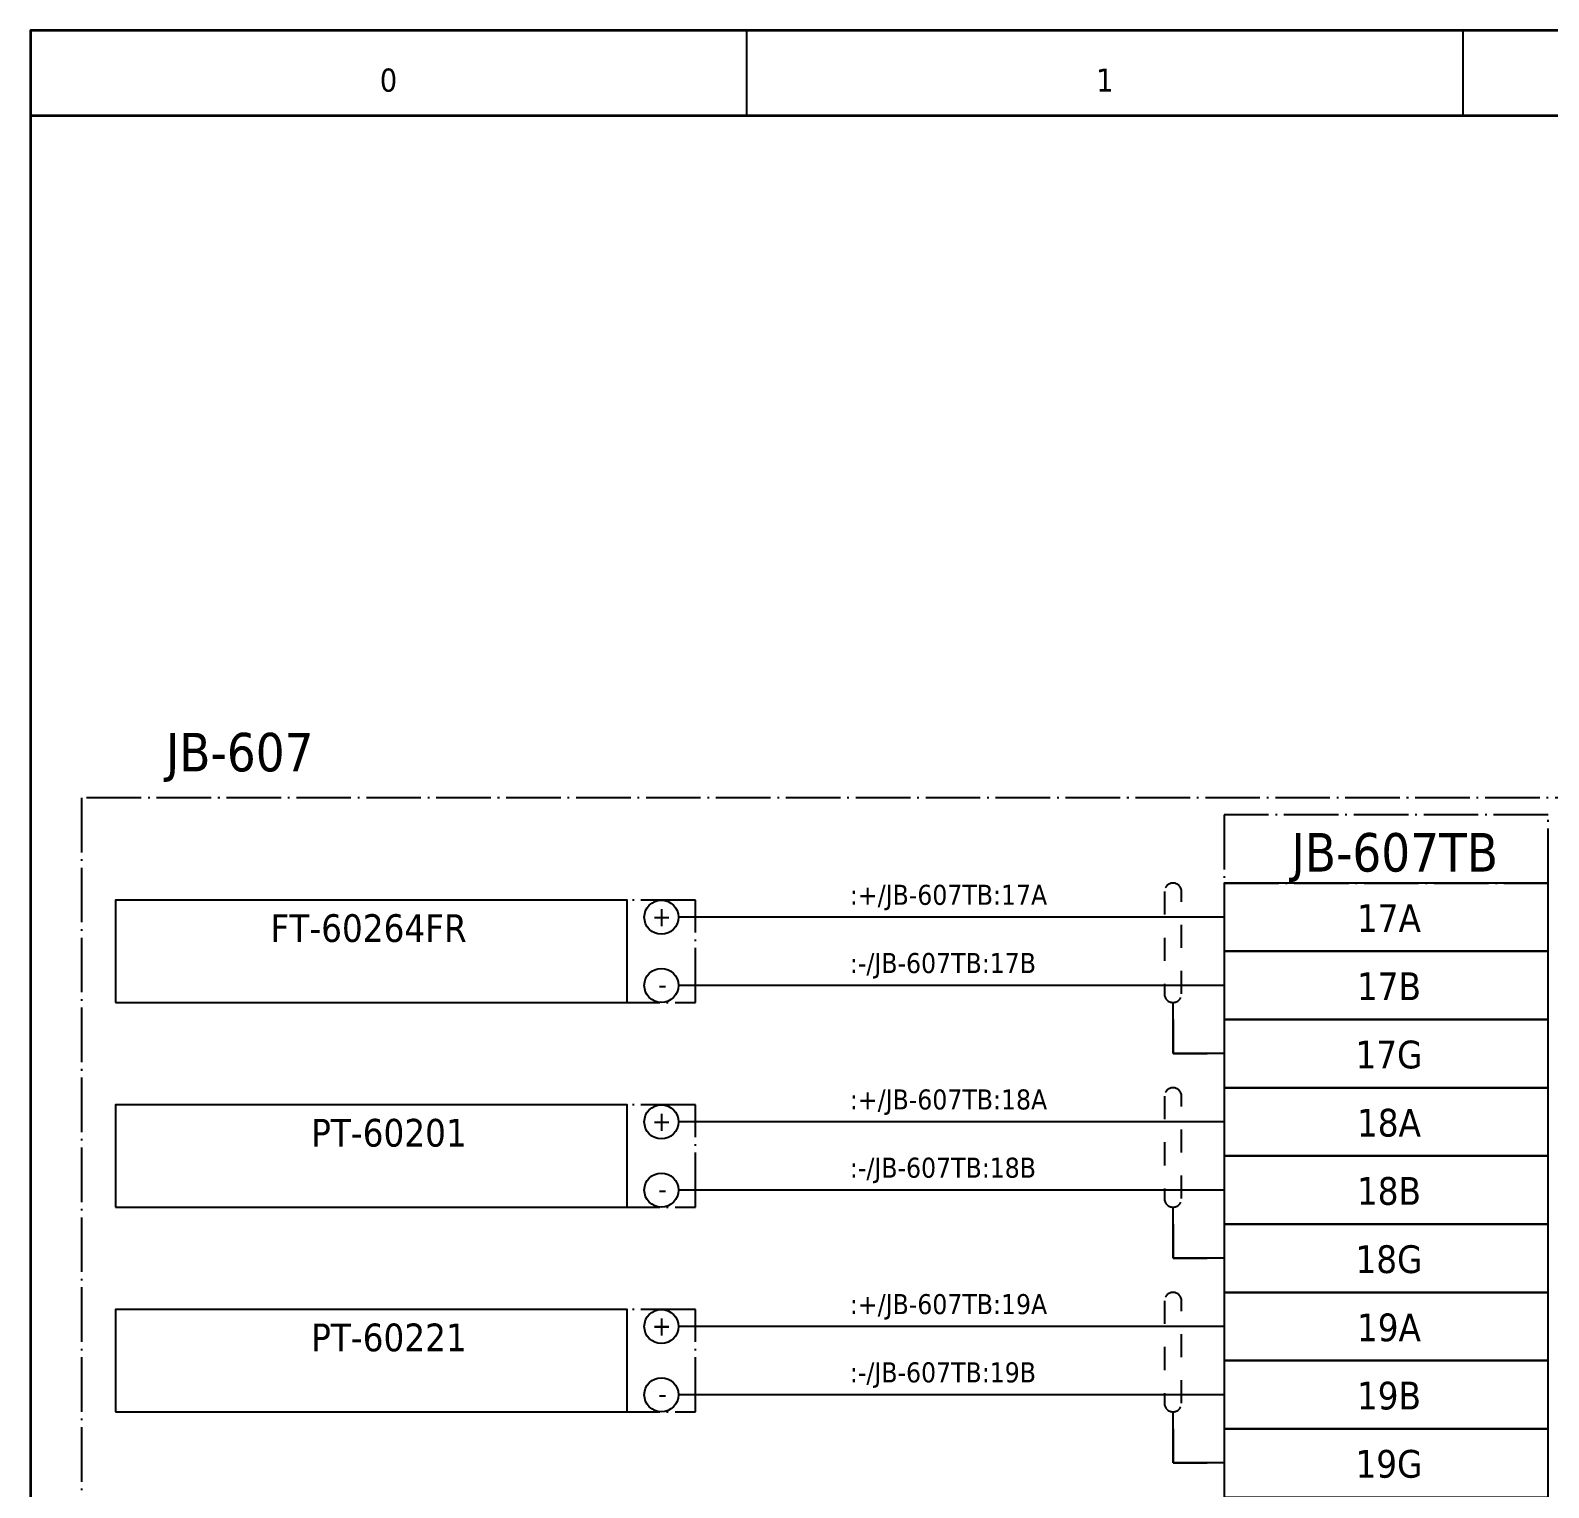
# Model space of a CAD drawing. Header units: millimetres. Extents: x 0 to 1792788, y -13 to 262234.
# Drawn here: x 0 to 89, y 211.6 to 297 of the extents above; entities that cross this region are included whole.
import ezdxf
from ezdxf.enums import TextEntityAlignment as Align

# ---------------------------------------------------------------- set-up
doc = ezdxf.new("R2010")
doc.units = ezdxf.units.MM
doc.linetypes.add('EPL_DASH', pattern=[1, 0.5, -0.5])
doc.linetypes.add('EPL_DASHDOT', pattern=[1, 0.8, -0.1, 0, -0.1])
for name, color, linetype, lineweight in [('EPLAN108', 5, 'Continuous', 35), ('EPLAN201', 7, 'Continuous', 35), ('EPLAN300', 5, 'Continuous', 25), ('EPLAN302', 5, 'Continuous', 25), ('EPLAN305', 5, 'Continuous', 25), ('EPLAN307', 134, 'EPL_DASHDOT', 25), ('EPLAN311', 7, 'Continuous', 25), ('EPLAN314', 5, 'EPL_DASH', 25), ('EPLAN400', 5, 'Continuous', 35), ('EPLAN405', 7, 'Continuous', 25), ('EPLAN421', 5, 'Continuous', 35), ('EPLAN433', 251, 'Continuous', 35), ('EPLAN440', 73, 'Continuous', 35), ('EPLAN451', 7, 'Continuous', 35), ('EPLAN452', 7, 'Continuous', 35), ('EPLAN453', 7, 'Continuous', 35), ('EPLAN500', 7, 'Continuous', 35), ('EPLAN501', 7, 'Continuous', 35), ('EPLAN502', 7, 'Continuous', 35), ('EPLAN503', 7, 'Continuous', 35), ('EPLAN504', 7, 'Continuous', 35), ('EPLAN546', 1, 'Continuous', 25)]:
    doc.layers.add(name, color=color, linetype=linetype, lineweight=lineweight)
doc.styles.add('Tahoma', font='')
doc.styles.get('Tahoma').set_extended_font_data('Tahoma')

# ---------------------------------------------------------------- blocks, each defined once
blk = doc.blocks.new('EPLFRAME')
at = {"layer": 'EPLAN201', "linetype": 'Continuous', "lineweight": 25, "ltscale": 4}
for p, q in [((42, 297), (42, 292)), ((84, 297), (84, 292))]:
    blk.add_line(p, q, dxfattribs=at)
at = {"layer": 'EPLAN201', "linetype": 'Continuous', "lineweight": 35, "ltscale": 4}
blk.add_line((0, 292), (420, 292), dxfattribs=at)
blk.add_lwpolyline([(0, 0), (420, 0), (420, 297), (0, 297)], close=True, dxfattribs=at)
at = {"layer": 'EPLAN451', "color": 7, "style": 'Tahoma'}
for tag, p, height in [('14_10014', (101, 12), 2.257), ('14_10015', (185, 12), 2.257), ('14_10011', (101, 5), 2.257), ('14_10013', (332, 5), 1.625), ('14_10151', (73, 1), 1.625), ('14_10300', (415, 1), 1.625)]:
    blk.add_attdef(tag, p, '', height=height, dxfattribs=at)
blk.add_attdef('4_25020', text='', height=1.625, dxfattribs=at).set_placement((413, 1), align=Align.RIGHT)
at = {"layer": 'EPLAN452', "color": 7, "style": 'Tahoma'}
for tag, p, height in [('4_11041', (1, 17), 2.257), ('4_11071[1]', (1, 13), 1.625), ('4_11074[1]', (21, 13), 1.625), ('4_11070[1]', (41, 13), 1.625), ('4_11024', (73, 13), 1.625), ('4_11011', (231, 12), 2.257), ('4_11030', (301, 12), 2.257), ('4_20132_1001', (374, 13), 1.625), ('4_11071[2]', (1, 9), 1.625), ('4_11074[2]', (21, 9), 1.625), ('4_11070[2]', (41, 9), 1.625), ('4_11022', (73, 9), 1.625), ('4_20134_1001', (374, 9), 1.625), ('4_11071[3]', (1, 5), 1.625), ('4_11074[3]', (21, 5), 1.625), ('4_11070[3]', (41, 5), 1.625), ('4_11080', (73, 5), 1.625), ('4_11059', (301, 5), 1.625)]:
    blk.add_attdef(tag, p, '', height=height, dxfattribs=at)
for tag, height, p in [('4_11040', 2.257, (419, 17)), ('4_11000', 1.625, (419, 5)), ('4_11085', 1.625, (141, 1)), ('4_11086', 1.625, (183, 1))]:
    blk.add_attdef(tag, text='', height=height, dxfattribs=at).set_placement(p, align=Align.RIGHT)
at = {"layer": 'EPLAN453', "color": 7, "style": 'Tahoma'}
for tag, p in [('53_19005_1', (21, 293)), ('53_19005', (63, 293)), ('53_19005_8', (105, 293)), ('53_19005_6', (147, 293)), ('53_19005_7', (189, 293)), ('53_19005_9', (231, 293)), ('53_19005_3', (273, 293)), ('53_19005_2', (315, 293)), ('53_19005_4', (357, 293)), ('53_19005_5', (399, 293))]:
    blk.add_attdef(tag, text='', height=1.355, dxfattribs=at).set_placement(p, align=Align.BOTTOM_CENTER)
blk = doc.blocks.new('EPLSYM_LibrarySPECIAL_en_US_Symbol427_Variant5_Placement1')
at = {"layer": 'EPLAN421', "color": 5, "style": 'Tahoma'}
for tag, p in [('17_20029[1]', (-0.9525, 3.335)), ('17_20029[2]', (20.0025, 3.335))]:
    blk.add_attdef(tag, text='', height=1.1739, dxfattribs=at).set_placement(p, align=Align.BOTTOM_RIGHT)
at = {"layer": 'EPLAN433', "color": 251, "style": 'Tahoma'}
blk.add_attdef('17_20406_1', text='', height=1.6254, dxfattribs=at).set_placement((0.9525, 1.5875), align=Align.BOTTOM_RIGHT)
blk.add_attdef('17_20406', text='', height=1.6254, dxfattribs=at).set_placement((0.9525, 1.5875), align=Align.BOTTOM_LEFT)
blk = doc.blocks.new('EPLSYM_LibrarySPECIAL_en_US_Symbol427_Variant5_Placement1_1')
at = {"layer": 'EPLAN421', "color": 5, "style": 'Tahoma'}
for tag, p in [('17_20029[1]', (-0.9525, 3.335)), ('17_20029[2]', (20.0025, 3.335))]:
    blk.add_attdef(tag, text='', height=1.1739, dxfattribs=at).set_placement(p, align=Align.BOTTOM_RIGHT)
at = {"layer": 'EPLAN433', "color": 251, "style": 'Tahoma'}
blk.add_attdef('17_20406_1', text='', height=1.6254, dxfattribs=at).set_placement((0.9525, 1.5875), align=Align.BOTTOM_RIGHT)
blk.add_attdef('17_20406', text='', height=1.6254, dxfattribs=at).set_placement((0.9525, 1.5875), align=Align.BOTTOM_LEFT)
blk = doc.blocks.new('EPLSYM_LibrarySPECIAL_en_US_Symbol427_Variant5_Placement1_2')
at = {"layer": 'EPLAN421', "color": 5, "style": 'Tahoma'}
for tag, p in [('17_20029[1]', (-0.9525, 3.335)), ('17_20029[2]', (20.0025, 3.335))]:
    blk.add_attdef(tag, text='', height=1.1739, dxfattribs=at).set_placement(p, align=Align.BOTTOM_RIGHT)
at = {"layer": 'EPLAN433', "color": 251, "style": 'Tahoma'}
blk.add_attdef('17_20406_1', text='', height=1.6254, dxfattribs=at).set_placement((0.9525, 1.5875), align=Align.BOTTOM_RIGHT)
blk.add_attdef('17_20406', text='', height=1.6254, dxfattribs=at).set_placement((0.9525, 1.5875), align=Align.BOTTOM_LEFT)
blk = doc.blocks.new('EPLSYM_LibrarySPECIAL_en_US_Symbol427_Variant5_Placement1_3')
at = {"layer": 'EPLAN421', "color": 5, "style": 'Tahoma'}
for tag, p in [('17_20029[1]', (-0.9525, 3.335)), ('17_20029[2]', (20.0025, 3.335))]:
    blk.add_attdef(tag, text='', height=1.1739, dxfattribs=at).set_placement(p, align=Align.BOTTOM_RIGHT)
at = {"layer": 'EPLAN433', "color": 251, "style": 'Tahoma'}
blk.add_attdef('17_20406_1', text='', height=1.6254, dxfattribs=at).set_placement((0.9525, 1.5875), align=Align.BOTTOM_RIGHT)
blk.add_attdef('17_20406', text='', height=1.6254, dxfattribs=at).set_placement((0.9525, 1.5875), align=Align.BOTTOM_LEFT)
blk = doc.blocks.new('EPLSYM_LibrarySPECIAL_en_US_Symbol427_Variant5_Placement1_10')
at = {"layer": 'EPLAN421', "color": 5, "style": 'Tahoma'}
for tag, p in [('17_20029[1]', (-0.9525, 3.335)), ('17_20029[2]', (20.0025, 3.335))]:
    blk.add_attdef(tag, text='', height=1.1739, dxfattribs=at).set_placement(p, align=Align.BOTTOM_RIGHT)
at = {"layer": 'EPLAN433', "color": 251, "style": 'Tahoma'}
blk.add_attdef('17_20406_1', text='', height=1.6254, dxfattribs=at).set_placement((0.9525, 1.5875), align=Align.BOTTOM_RIGHT)
blk.add_attdef('17_20406', text='', height=1.6254, dxfattribs=at).set_placement((0.9525, 1.5875), align=Align.BOTTOM_LEFT)
blk = doc.blocks.new('EPLSYM_LibrarySPECIAL_en_US_Symbol427_Variant5_Placement1_11')
at = {"layer": 'EPLAN421', "color": 5, "style": 'Tahoma'}
for tag, p in [('17_20029[1]', (-0.9525, 3.335)), ('17_20029[2]', (20.0025, 3.335))]:
    blk.add_attdef(tag, text='', height=1.1739, dxfattribs=at).set_placement(p, align=Align.BOTTOM_RIGHT)
at = {"layer": 'EPLAN433', "color": 251, "style": 'Tahoma'}
blk.add_attdef('17_20406_1', text='', height=1.6254, dxfattribs=at).set_placement((0.9525, 1.5875), align=Align.BOTTOM_RIGHT)
blk.add_attdef('17_20406', text='', height=1.6254, dxfattribs=at).set_placement((0.9525, 1.5875), align=Align.BOTTOM_LEFT)
blk = doc.blocks.new('EPLSYM_LibrarySPECIAL_Symbol2_Variant0_Placement1')
at = {"layer": 'EPLAN307', "lineweight": 25, "ltscale": 4}
blk.add_lwpolyline([(0, -6), (34, -6), (34, 0), (0, 0)], close=True, dxfattribs=at)
at = {"layer": 'EPLAN400', "color": 5, "style": 'Tahoma'}
blk.add_attdef('88_20010', text='', height=2.2575, dxfattribs=at).set_placement((-1.5, -0.9515), align=Align.TOP_RIGHT)
at = {"layer": 'EPLAN500', "color": 7, "style": 'Tahoma'}
blk.add_attdef('88_20027', text='', height=1.6254, dxfattribs=at).set_placement((-1.5, -4.57508), align=Align.TOP_RIGHT)
at = {"layer": 'EPLAN501', "color": 7, "style": 'Tahoma'}
blk.add_attdef('88_20011', text='', height=1.6254, dxfattribs=at).set_placement((-1.5, -9.97508), align=Align.TOP_RIGHT)
at = {"layer": 'EPLAN502', "color": 7, "style": 'Tahoma'}
blk.add_attdef('88_20025', text='', height=1.6254, dxfattribs=at).set_placement((-1.5, -12.67508), align=Align.TOP_RIGHT)
at = {"layer": 'EPLAN503', "color": 7, "style": 'Tahoma'}
blk.add_attdef('88_20024', text='', height=1.6254, dxfattribs=at).set_placement((-1.5, -15.37508), align=Align.TOP_RIGHT)
at = {"layer": 'EPLAN504', "color": 7, "style": 'Tahoma'}
blk.add_attdef('88_20901[1]', text='', height=1.6254, dxfattribs=at).set_placement((-1.5, -7.27508), align=Align.TOP_RIGHT)
blk = doc.blocks.new('EPLSYM_LibrarySPECIAL_Symbol0_Variant0_Placement1')
at = {"layer": 'EPLAN305', "lineweight": 25, "ltscale": 4}
blk.add_lwpolyline([(0, -6), (30, -6), (30, 0), (0, 0)], close=True, dxfattribs=at)
at = {"layer": 'EPLAN400', "color": 5, "style": 'Tahoma'}
blk.add_attdef('17_20010', text='', height=2.2575, dxfattribs=at).set_placement((-1.5, -0.9515), align=Align.TOP_RIGHT)
at = {"layer": 'EPLAN440', "color": 73, "style": 'Tahoma'}
blk.add_attdef('17_20300', text='', height=1.6254, dxfattribs=at).set_placement((-1.5, -4.57508), align=Align.TOP_RIGHT)
at = {"layer": 'EPLAN500', "color": 7, "style": 'Tahoma'}
blk.add_attdef('17_20027', text='', height=1.6254, dxfattribs=at).set_placement((-1.5, -7.27508), align=Align.TOP_RIGHT)
at = {"layer": 'EPLAN501', "color": 7, "style": 'Tahoma'}
blk.add_attdef('17_20011', text='', height=1.6254, dxfattribs=at).set_placement((-1.5, -12.67508), align=Align.TOP_RIGHT)
at = {"layer": 'EPLAN502', "color": 7, "style": 'Tahoma'}
blk.add_attdef('17_20025', text='', height=1.6254, dxfattribs=at).set_placement((-1.5, -15.37508), align=Align.TOP_RIGHT)
at = {"layer": 'EPLAN503', "color": 7, "style": 'Tahoma'}
blk.add_attdef('17_20024', text='', height=1.6254, dxfattribs=at).set_placement((-1.5, -18.07508), align=Align.TOP_RIGHT)
at = {"layer": 'EPLAN504', "color": 7, "style": 'Tahoma'}
blk.add_attdef('17_20901[1]', text='', height=1.6254, dxfattribs=at).set_placement((-1.5, -9.97508), align=Align.TOP_RIGHT)
blk = doc.blocks.new('EPLSYM_LibrarySPECIAL_Symbol17_Variant3_Placement1')
at = {"layer": 'EPLAN302', "lineweight": 25, "ltscale": 4}
blk.add_line((4, 0), (1, 0), dxfattribs=at)
blk.add_circle((0, 0), 1, dxfattribs=at)
at = {"layer": 'EPLAN421', "color": 5, "style": 'Tahoma'}
blk.add_attdef('17_20039', text='', height=1.174, dxfattribs=at).set_placement((3, 1), align=Align.BOTTOM_RIGHT)
blk = doc.blocks.new('EPLSYM_LibrarySPECIAL_Symbol2_Variant0_Placement1_1')
at = {"layer": 'EPLAN307', "lineweight": 25, "ltscale": 4}
blk.add_lwpolyline([(0, -6), (34, -6), (34, 0), (0, 0)], close=True, dxfattribs=at)
at = {"layer": 'EPLAN400', "color": 5, "style": 'Tahoma'}
blk.add_attdef('88_20010', text='', height=2.2575, dxfattribs=at).set_placement((-1.5, -0.9515), align=Align.TOP_RIGHT)
at = {"layer": 'EPLAN500', "color": 7, "style": 'Tahoma'}
blk.add_attdef('88_20027', text='', height=1.6254, dxfattribs=at).set_placement((-1.5, -4.57508), align=Align.TOP_RIGHT)
at = {"layer": 'EPLAN501', "color": 7, "style": 'Tahoma'}
blk.add_attdef('88_20011', text='', height=1.6254, dxfattribs=at).set_placement((-1.5, -9.97508), align=Align.TOP_RIGHT)
at = {"layer": 'EPLAN502', "color": 7, "style": 'Tahoma'}
blk.add_attdef('88_20025', text='', height=1.6254, dxfattribs=at).set_placement((-1.5, -12.67508), align=Align.TOP_RIGHT)
at = {"layer": 'EPLAN503', "color": 7, "style": 'Tahoma'}
blk.add_attdef('88_20024', text='', height=1.6254, dxfattribs=at).set_placement((-1.5, -15.37508), align=Align.TOP_RIGHT)
at = {"layer": 'EPLAN504', "color": 7, "style": 'Tahoma'}
blk.add_attdef('88_20901[1]', text='', height=1.6254, dxfattribs=at).set_placement((-1.5, -7.27508), align=Align.TOP_RIGHT)
blk = doc.blocks.new('EPLSYM_LibrarySPECIAL_Symbol0_Variant0_Placement1_1')
at = {"layer": 'EPLAN305', "lineweight": 25, "ltscale": 4}
blk.add_lwpolyline([(0, -6), (30, -6), (30, 0), (0, 0)], close=True, dxfattribs=at)
at = {"layer": 'EPLAN400', "color": 5, "style": 'Tahoma'}
blk.add_attdef('17_20010', text='', height=2.2575, dxfattribs=at).set_placement((-1.5, -0.9515), align=Align.TOP_RIGHT)
at = {"layer": 'EPLAN440', "color": 73, "style": 'Tahoma'}
blk.add_attdef('17_20300', text='', height=1.6254, dxfattribs=at).set_placement((-1.5, -4.57508), align=Align.TOP_RIGHT)
at = {"layer": 'EPLAN500', "color": 7, "style": 'Tahoma'}
blk.add_attdef('17_20027', text='', height=1.6254, dxfattribs=at).set_placement((-1.5, -7.27508), align=Align.TOP_RIGHT)
at = {"layer": 'EPLAN501', "color": 7, "style": 'Tahoma'}
blk.add_attdef('17_20011', text='', height=1.6254, dxfattribs=at).set_placement((-1.5, -12.67508), align=Align.TOP_RIGHT)
at = {"layer": 'EPLAN502', "color": 7, "style": 'Tahoma'}
blk.add_attdef('17_20025', text='', height=1.6254, dxfattribs=at).set_placement((-1.5, -15.37508), align=Align.TOP_RIGHT)
at = {"layer": 'EPLAN503', "color": 7, "style": 'Tahoma'}
blk.add_attdef('17_20024', text='', height=1.6254, dxfattribs=at).set_placement((-1.5, -18.07508), align=Align.TOP_RIGHT)
at = {"layer": 'EPLAN504', "color": 7, "style": 'Tahoma'}
blk.add_attdef('17_20901[1]', text='', height=1.6254, dxfattribs=at).set_placement((-1.5, -9.97508), align=Align.TOP_RIGHT)
blk = doc.blocks.new('EPLSYM_LibrarySPECIAL_Symbol2_Variant0_Placement1_2')
at = {"layer": 'EPLAN307', "lineweight": 25, "ltscale": 4}
blk.add_lwpolyline([(0, -6), (34, -6), (34, 0), (0, 0)], close=True, dxfattribs=at)
at = {"layer": 'EPLAN400', "color": 5, "style": 'Tahoma'}
blk.add_attdef('88_20010', text='', height=2.2575, dxfattribs=at).set_placement((-1.5, -0.9515), align=Align.TOP_RIGHT)
at = {"layer": 'EPLAN500', "color": 7, "style": 'Tahoma'}
blk.add_attdef('88_20027', text='', height=1.6254, dxfattribs=at).set_placement((-1.5, -4.57508), align=Align.TOP_RIGHT)
at = {"layer": 'EPLAN501', "color": 7, "style": 'Tahoma'}
blk.add_attdef('88_20011', text='', height=1.6254, dxfattribs=at).set_placement((-1.5, -9.97508), align=Align.TOP_RIGHT)
at = {"layer": 'EPLAN502', "color": 7, "style": 'Tahoma'}
blk.add_attdef('88_20025', text='', height=1.6254, dxfattribs=at).set_placement((-1.5, -12.67508), align=Align.TOP_RIGHT)
at = {"layer": 'EPLAN503', "color": 7, "style": 'Tahoma'}
blk.add_attdef('88_20024', text='', height=1.6254, dxfattribs=at).set_placement((-1.5, -15.37508), align=Align.TOP_RIGHT)
at = {"layer": 'EPLAN504', "color": 7, "style": 'Tahoma'}
blk.add_attdef('88_20901[1]', text='', height=1.6254, dxfattribs=at).set_placement((-1.5, -7.27508), align=Align.TOP_RIGHT)
blk = doc.blocks.new('EPLSYM_LibrarySPECIAL_Symbol0_Variant0_Placement1_2')
at = {"layer": 'EPLAN305', "lineweight": 25, "ltscale": 4}
blk.add_lwpolyline([(0, -6), (30, -6), (30, 0), (0, 0)], close=True, dxfattribs=at)
at = {"layer": 'EPLAN400', "color": 5, "style": 'Tahoma'}
blk.add_attdef('17_20010', text='', height=2.2575, dxfattribs=at).set_placement((-1.5, -0.9515), align=Align.TOP_RIGHT)
at = {"layer": 'EPLAN440', "color": 73, "style": 'Tahoma'}
blk.add_attdef('17_20300', text='', height=1.6254, dxfattribs=at).set_placement((-1.5, -4.57508), align=Align.TOP_RIGHT)
at = {"layer": 'EPLAN500', "color": 7, "style": 'Tahoma'}
blk.add_attdef('17_20027', text='', height=1.6254, dxfattribs=at).set_placement((-1.5, -7.27508), align=Align.TOP_RIGHT)
at = {"layer": 'EPLAN501', "color": 7, "style": 'Tahoma'}
blk.add_attdef('17_20011', text='', height=1.6254, dxfattribs=at).set_placement((-1.5, -12.67508), align=Align.TOP_RIGHT)
at = {"layer": 'EPLAN502', "color": 7, "style": 'Tahoma'}
blk.add_attdef('17_20025', text='', height=1.6254, dxfattribs=at).set_placement((-1.5, -15.37508), align=Align.TOP_RIGHT)
at = {"layer": 'EPLAN503', "color": 7, "style": 'Tahoma'}
blk.add_attdef('17_20024', text='', height=1.6254, dxfattribs=at).set_placement((-1.5, -18.07508), align=Align.TOP_RIGHT)
at = {"layer": 'EPLAN504', "color": 7, "style": 'Tahoma'}
blk.add_attdef('17_20901[1]', text='', height=1.6254, dxfattribs=at).set_placement((-1.5, -9.97508), align=Align.TOP_RIGHT)
blk = doc.blocks.new('EPLSYM_LibrarySPECIAL_en_US_Symbol427_Variant5_Placement1_68')
at = {"layer": 'EPLAN421', "color": 5, "style": 'Tahoma'}
for tag, p in [('17_20029[1]', (-0.9525, 3.335)), ('17_20029[2]', (20.0025, 3.335))]:
    blk.add_attdef(tag, text='', height=1.1739, dxfattribs=at).set_placement(p, align=Align.BOTTOM_RIGHT)
at = {"layer": 'EPLAN433', "color": 251, "style": 'Tahoma'}
blk.add_attdef('17_20406_1', text='', height=1.6254, dxfattribs=at).set_placement((0.9525, 1.5875), align=Align.BOTTOM_RIGHT)
blk.add_attdef('17_20406', text='', height=1.6254, dxfattribs=at).set_placement((0.9525, 1.5875), align=Align.BOTTOM_LEFT)
blk = doc.blocks.new('EPLSYM_LibrarySPECIAL_en_US_Symbol427_Variant5_Placement1_69')
at = {"layer": 'EPLAN421', "color": 5, "style": 'Tahoma'}
for tag, p in [('17_20029[1]', (-0.9525, 3.335)), ('17_20029[2]', (20.0025, 3.335))]:
    blk.add_attdef(tag, text='', height=1.1739, dxfattribs=at).set_placement(p, align=Align.BOTTOM_RIGHT)
at = {"layer": 'EPLAN433', "color": 251, "style": 'Tahoma'}
blk.add_attdef('17_20406_1', text='', height=1.6254, dxfattribs=at).set_placement((0.9525, 1.5875), align=Align.BOTTOM_RIGHT)
blk.add_attdef('17_20406', text='', height=1.6254, dxfattribs=at).set_placement((0.9525, 1.5875), align=Align.BOTTOM_LEFT)
blk = doc.blocks.new('EPLSYM_LibrarySPECIAL_en_US_Symbol427_Variant5_Placement1_70')
at = {"layer": 'EPLAN421', "color": 5, "style": 'Tahoma'}
for tag, p in [('17_20029[1]', (-0.9525, 3.335)), ('17_20029[2]', (20.0025, 3.335))]:
    blk.add_attdef(tag, text='', height=1.1739, dxfattribs=at).set_placement(p, align=Align.BOTTOM_RIGHT)
at = {"layer": 'EPLAN433', "color": 251, "style": 'Tahoma'}
blk.add_attdef('17_20406_1', text='', height=1.6254, dxfattribs=at).set_placement((0.9525, 1.5875), align=Align.BOTTOM_RIGHT)
blk.add_attdef('17_20406', text='', height=1.6254, dxfattribs=at).set_placement((0.9525, 1.5875), align=Align.BOTTOM_LEFT)
blk = doc.blocks.new('EPLSYM_LibrarySPECIAL_Symbol5_Variant1_Placement1')
at = {"layer": 'EPLAN314', "ltscale": 2.7}
for p, q in [((-0.5, 6.5), (-0.5, 0.5)), ((0.5, 0.5), (0.5, 6.5))]:
    blk.add_line(p, q, dxfattribs=at)
for centre, start, end in [((0, 6.5), 0, 180), ((0, 0.5), 180, 0)]:
    blk.add_arc(centre, 0.5, start, end, dxfattribs=at)
blk = doc.blocks.new('EPLSYM_LibrarySPECIAL_Symbol5_Variant1_Placement1_1')
at = {"layer": 'EPLAN314', "ltscale": 2.7}
for p, q in [((-0.5, 6.5), (-0.5, 0.5)), ((0.5, 0.5), (0.5, 6.5))]:
    blk.add_line(p, q, dxfattribs=at)
for centre, start, end in [((0, 6.5), 0, 180), ((0, 0.5), 180, 0)]:
    blk.add_arc(centre, 0.5, start, end, dxfattribs=at)
blk = doc.blocks.new('EPLSYM_LibrarySPECIAL_Symbol5_Variant1_Placement1_2')
at = {"layer": 'EPLAN314', "ltscale": 2.7}
for p, q in [((-0.5, 6.5), (-0.5, 0.5)), ((0.5, 0.5), (0.5, 6.5))]:
    blk.add_line(p, q, dxfattribs=at)
for centre, start, end in [((0, 6.5), 0, 180), ((0, 0.5), 180, 0)]:
    blk.add_arc(centre, 0.5, start, end, dxfattribs=at)
blk = doc.blocks.new('EPLSYM_LibrarySPECIAL_Symbol308_Variant0_Placement0')
at = {"layer": 'EPLAN405', "color": 7, "style": 'Tahoma'}
for tag, p in [('17_31011', (1.5, 6.35)), ('17_31002', (1.5, 0.5))]:
    blk.add_attdef(tag, text='', height=1.174, dxfattribs=at).set_placement(p, align=Align.BOTTOM_LEFT)
for tag, p in [('17_31004', (1.5, 4.4)), ('17_31003', (1.5, 2.45))]:
    blk.add_attdef(tag, p, '', height=1.174, dxfattribs=at)
blk = doc.blocks.new('EPLSYM_LibrarySPECIAL_Symbol2_Variant0_Placement1_10')
at = {"layer": 'EPLAN307', "lineweight": 25, "ltscale": 4}
blk.add_lwpolyline([(0, -126), (106, -126), (106, 0), (0, 0)], close=True, dxfattribs=at)
at = {"layer": 'EPLAN400', "color": 5, "style": 'Tahoma'}
blk.add_attdef('88_20010', text='', height=2.2575, dxfattribs=at).set_placement((-1.5, -0.9515), align=Align.TOP_RIGHT)
at = {"layer": 'EPLAN500', "color": 7, "style": 'Tahoma'}
blk.add_attdef('88_20027', text='', height=1.6254, dxfattribs=at).set_placement((-1.5, -4.57508), align=Align.TOP_RIGHT)
at = {"layer": 'EPLAN501', "color": 7, "style": 'Tahoma'}
blk.add_attdef('88_20011', text='', height=1.6254, dxfattribs=at).set_placement((-1.5, -9.97508), align=Align.TOP_RIGHT)
at = {"layer": 'EPLAN502', "color": 7, "style": 'Tahoma'}
blk.add_attdef('88_20025', text='', height=1.6254, dxfattribs=at).set_placement((-1.5, -12.67508), align=Align.TOP_RIGHT)
at = {"layer": 'EPLAN503', "color": 7, "style": 'Tahoma'}
blk.add_attdef('88_20024', text='', height=1.6254, dxfattribs=at).set_placement((-1.5, -15.37508), align=Align.TOP_RIGHT)
at = {"layer": 'EPLAN504', "color": 7, "style": 'Tahoma'}
blk.add_attdef('88_20901[1]', text='', height=1.6254, dxfattribs=at).set_placement((-1.5, -7.27508), align=Align.TOP_RIGHT)

msp = doc.modelspace()

# ---------------------------------------------------------------- linework, layer by layer
at = {"layer": 'EPLAN300', "lineweight": 25, "ltscale": 4}
for points in [[(70, 243), (89, 243), (89, 247), (70, 247)], [(70, 239), (89, 239), (89, 243), (70, 243)], [(70, 235), (89, 235), (89, 239), (70, 239)], [(70, 231), (89, 231), (89, 235), (70, 235)], [(70, 227), (89, 227), (89, 231), (70, 231)], [(70, 223), (89, 223), (89, 227), (70, 227)], [(70, 219), (89, 219), (89, 223), (70, 223)], [(70, 215), (89, 215), (89, 219), (70, 219)], [(70, 211), (89, 211), (89, 215), (70, 215)]]:
    msp.add_lwpolyline(points, close=True, dxfattribs=at)
at = {"layer": 'EPLAN307', "lineweight": 25, "ltscale": 4}
msp.add_lwpolyline([(70, 247), (89, 247), (89, 251), (70, 251)], close=True, dxfattribs=at)
at = {"layer": 'EPLAN311', "ltscale": 4}
for p, q in [((70, 245), (39, 245)), ((70, 241), (39, 241)), ((70, 233), (39, 233)), ((70, 229), (39, 229)), ((70, 221), (39, 221)), ((70, 217), (39, 217))]:
    msp.add_line(p, q, dxfattribs=at)
at = {"layer": 'EPLAN311', "color": 1, "linetype": 'Continuous', "lineweight": 25, "ltscale": 4}
for p, q in [((67, 239), (67, 237)), ((67, 237), (69, 237)), ((67, 227), (67, 225)), ((67, 225), (69, 225)), ((67, 215), (67, 213)), ((67, 213), (69, 213))]:
    msp.add_line(p, q, dxfattribs=at)
at = {"layer": 'EPLAN546', "ltscale": 4}
for p, q in [((67, 237), (67, 240)), ((70, 237), (67, 237)), ((67, 225), (67, 228)), ((70, 225), (67, 225)), ((67, 213), (67, 216)), ((70, 213), (67, 213))]:
    msp.add_line(p, q, dxfattribs=at)

# ---------------------------------------------------------------- block references
ref = msp.add_blockref('EPLFRAME', (0, 0))
ref.add_attrib('53_19005', '1', dxfattribs={"layer": 'EPLAN453', "color": 7, "height": 1.355, "style": 'Tahoma'}).set_placement((63, 293), align=Align.BOTTOM_CENTER)
ref.add_attrib('53_19005_1', '0', dxfattribs={"layer": 'EPLAN453', "color": 7, "height": 1.355, "style": 'Tahoma'}).set_placement((21, 293), align=Align.BOTTOM_CENTER)
ref = msp.add_blockref('EPLSYM_LibrarySPECIAL_Symbol2_Variant0_Placement1_10', (3, 252))
ref.add_attrib('88_20010', 'JB-607', dxfattribs={"layer": 'EPLAN400', "color": 5, "height": 2.2575, "style": 'Tahoma'}).set_placement((16.605, 255.809), align=Align.TOP_RIGHT)
ref = msp.add_blockref('EPLSYM_LibrarySPECIAL_Symbol308_Variant0_Placement0', (48, 245))
ref.add_attrib('17_31011', ':+/JB-607TB:17A', dxfattribs={"layer": 'EPLAN405', "color": 7, "height": 1.1739, "style": 'Tahoma'}).set_placement((48.055, 245.374), align=Align.BOTTOM_LEFT)
for name, p in [('EPLSYM_LibrarySPECIAL_Symbol5_Variant1_Placement1', (67, 240)), ('EPLSYM_LibrarySPECIAL_Symbol2_Variant0_Placement1_1', (5, 246)), ('EPLSYM_LibrarySPECIAL_Symbol5_Variant1_Placement1_1', (67, 228)), ('EPLSYM_LibrarySPECIAL_Symbol2_Variant0_Placement1', (5, 234)), ('EPLSYM_LibrarySPECIAL_Symbol5_Variant1_Placement1_2', (67, 216)), ('EPLSYM_LibrarySPECIAL_Symbol2_Variant0_Placement1_2', (5, 222))]:
    msp.add_blockref(name, p)
ref = msp.add_blockref('EPLSYM_LibrarySPECIAL_Symbol0_Variant0_Placement1_1', (5, 246))
ref.add_attrib('17_20011', 'FT-60264FR', dxfattribs={"layer": 'EPLAN501', "color": 7, "height": 1.6254, "style": 'Tahoma'}).set_placement((25.586, 245.175), align=Align.TOP_RIGHT)
ref = msp.add_blockref('EPLSYM_LibrarySPECIAL_Symbol17_Variant3_Placement1', (37, 245))
ref.add_attrib('17_20039', '+', dxfattribs={"layer": 'EPLAN421', "color": 5, "height": 1.174, "style": 'Tahoma'}).set_placement((37.591, 244.117), align=Align.BOTTOM_RIGHT)
ref = msp.add_blockref('EPLSYM_LibrarySPECIAL_en_US_Symbol427_Variant5_Placement1_10', (70, 245))
ref.add_attrib('17_20011', '17A', dxfattribs={"layer": 'EPLAN501', "color": 7, "height": 1.6254, "style": 'Tahoma'}).set_placement((79.661, 243.65), align=Align.BOTTOM_CENTER)
ref = msp.add_blockref('EPLSYM_LibrarySPECIAL_Symbol308_Variant0_Placement0', (48, 241))
ref.add_attrib('17_31011', ':-/JB-607TB:17B', dxfattribs={"layer": 'EPLAN405', "color": 7, "height": 1.1739, "style": 'Tahoma'}).set_placement((48.055, 241.374), align=Align.BOTTOM_LEFT)
ref = msp.add_blockref('EPLSYM_LibrarySPECIAL_Symbol17_Variant3_Placement1', (37, 241))
ref.add_attrib('17_20039', '-', dxfattribs={"layer": 'EPLAN421', "color": 5, "height": 1.174, "style": 'Tahoma'}).set_placement((37.316, 240.132), align=Align.BOTTOM_RIGHT)
ref = msp.add_blockref('EPLSYM_LibrarySPECIAL_en_US_Symbol427_Variant5_Placement1_11', (70, 241))
ref.add_attrib('17_20011', '17B', dxfattribs={"layer": 'EPLAN501', "color": 7, "height": 1.6254, "style": 'Tahoma'}).set_placement((79.661, 239.65), align=Align.BOTTOM_CENTER)
ref = msp.add_blockref('EPLSYM_LibrarySPECIAL_en_US_Symbol427_Variant5_Placement1_68', (70, 237))
ref.add_attrib('17_20011', '17G', dxfattribs={"layer": 'EPLAN501', "color": 7, "height": 1.6254, "style": 'Tahoma'}).set_placement((79.661, 235.65), align=Align.BOTTOM_CENTER)
ref = msp.add_blockref('EPLSYM_LibrarySPECIAL_Symbol308_Variant0_Placement0', (48, 233))
ref.add_attrib('17_31011', ':+/JB-607TB:18A', dxfattribs={"layer": 'EPLAN405', "color": 7, "height": 1.1739, "style": 'Tahoma'}).set_placement((48.055, 233.374), align=Align.BOTTOM_LEFT)
ref = msp.add_blockref('EPLSYM_LibrarySPECIAL_Symbol0_Variant0_Placement1', (5, 234))
ref.add_attrib('17_20011', 'PT-60201', dxfattribs={"layer": 'EPLAN501', "color": 7, "height": 1.6254, "style": 'Tahoma'}).set_placement((25.586, 233.175), align=Align.TOP_RIGHT)
ref = msp.add_blockref('EPLSYM_LibrarySPECIAL_Symbol17_Variant3_Placement1', (37, 233))
ref.add_attrib('17_20039', '+', dxfattribs={"layer": 'EPLAN421', "color": 5, "height": 1.174, "style": 'Tahoma'}).set_placement((37.591, 232.117), align=Align.BOTTOM_RIGHT)
ref = msp.add_blockref('EPLSYM_LibrarySPECIAL_en_US_Symbol427_Variant5_Placement1', (70, 233))
ref.add_attrib('17_20011', '18A', dxfattribs={"layer": 'EPLAN501', "color": 7, "height": 1.6254, "style": 'Tahoma'}).set_placement((79.661, 231.65), align=Align.BOTTOM_CENTER)
ref = msp.add_blockref('EPLSYM_LibrarySPECIAL_Symbol308_Variant0_Placement0', (48, 229))
ref.add_attrib('17_31011', ':-/JB-607TB:18B', dxfattribs={"layer": 'EPLAN405', "color": 7, "height": 1.1739, "style": 'Tahoma'}).set_placement((48.055, 229.374), align=Align.BOTTOM_LEFT)
ref = msp.add_blockref('EPLSYM_LibrarySPECIAL_Symbol17_Variant3_Placement1', (37, 229))
ref.add_attrib('17_20039', '-', dxfattribs={"layer": 'EPLAN421', "color": 5, "height": 1.174, "style": 'Tahoma'}).set_placement((37.316, 228.132), align=Align.BOTTOM_RIGHT)
ref = msp.add_blockref('EPLSYM_LibrarySPECIAL_en_US_Symbol427_Variant5_Placement1_1', (70, 229))
ref.add_attrib('17_20011', '18B', dxfattribs={"layer": 'EPLAN501', "color": 7, "height": 1.6254, "style": 'Tahoma'}).set_placement((79.661, 227.65), align=Align.BOTTOM_CENTER)
ref = msp.add_blockref('EPLSYM_LibrarySPECIAL_en_US_Symbol427_Variant5_Placement1_69', (70, 225))
ref.add_attrib('17_20011', '18G', dxfattribs={"layer": 'EPLAN501', "color": 7, "height": 1.6254, "style": 'Tahoma'}).set_placement((79.661, 223.65), align=Align.BOTTOM_CENTER)
ref = msp.add_blockref('EPLSYM_LibrarySPECIAL_Symbol308_Variant0_Placement0', (48, 221))
ref.add_attrib('17_31011', ':+/JB-607TB:19A', dxfattribs={"layer": 'EPLAN405', "color": 7, "height": 1.1739, "style": 'Tahoma'}).set_placement((48.055, 221.374), align=Align.BOTTOM_LEFT)
ref = msp.add_blockref('EPLSYM_LibrarySPECIAL_Symbol0_Variant0_Placement1_2', (5, 222))
ref.add_attrib('17_20011', 'PT-60221', dxfattribs={"layer": 'EPLAN501', "color": 7, "height": 1.6254, "style": 'Tahoma'}).set_placement((25.586, 221.175), align=Align.TOP_RIGHT)
ref = msp.add_blockref('EPLSYM_LibrarySPECIAL_Symbol17_Variant3_Placement1', (37, 221))
ref.add_attrib('17_20039', '+', dxfattribs={"layer": 'EPLAN421', "color": 5, "height": 1.174, "style": 'Tahoma'}).set_placement((37.591, 220.117), align=Align.BOTTOM_RIGHT)
ref = msp.add_blockref('EPLSYM_LibrarySPECIAL_en_US_Symbol427_Variant5_Placement1_2', (70, 221))
ref.add_attrib('17_20011', '19A', dxfattribs={"layer": 'EPLAN501', "color": 7, "height": 1.6254, "style": 'Tahoma'}).set_placement((79.661, 219.65), align=Align.BOTTOM_CENTER)
ref = msp.add_blockref('EPLSYM_LibrarySPECIAL_Symbol308_Variant0_Placement0', (48, 217))
ref.add_attrib('17_31011', ':-/JB-607TB:19B', dxfattribs={"layer": 'EPLAN405', "color": 7, "height": 1.1739, "style": 'Tahoma'}).set_placement((48.055, 217.374), align=Align.BOTTOM_LEFT)
ref = msp.add_blockref('EPLSYM_LibrarySPECIAL_Symbol17_Variant3_Placement1', (37, 217))
ref.add_attrib('17_20039', '-', dxfattribs={"layer": 'EPLAN421', "color": 5, "height": 1.174, "style": 'Tahoma'}).set_placement((37.316, 216.132), align=Align.BOTTOM_RIGHT)
ref = msp.add_blockref('EPLSYM_LibrarySPECIAL_en_US_Symbol427_Variant5_Placement1_3', (70, 217))
ref.add_attrib('17_20011', '19B', dxfattribs={"layer": 'EPLAN501', "color": 7, "height": 1.6254, "style": 'Tahoma'}).set_placement((79.661, 215.65), align=Align.BOTTOM_CENTER)
ref = msp.add_blockref('EPLSYM_LibrarySPECIAL_en_US_Symbol427_Variant5_Placement1_70', (70, 213))
ref.add_attrib('17_20011', '19G', dxfattribs={"layer": 'EPLAN501', "color": 7, "height": 1.6254, "style": 'Tahoma'}).set_placement((79.661, 211.65), align=Align.BOTTOM_CENTER)

# ---------------------------------------------------------------- texts
at = {"layer": 'EPLAN108', "color": 5, "style": 'Tahoma'}
msp.add_text('JB-607TB', height=2.2575, dxfattribs=at).set_placement((80, 247), align=Align.BOTTOM_CENTER)

doc.saveas('drawing.dxf')
